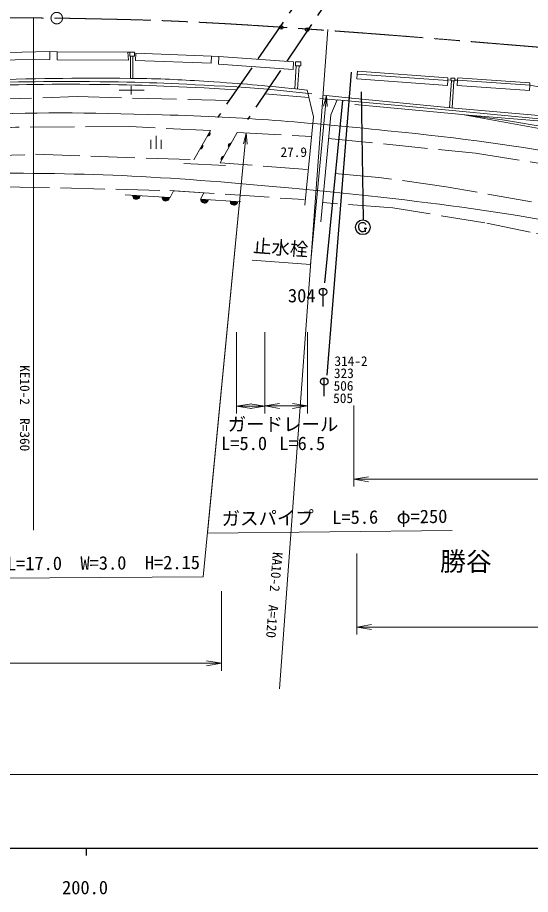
# Model space of a CAD drawing. Units: millimetres, scale not verified. Extents: x 40000 to 680000, y 20000 to 380000.
# Drawn here: x 258690 to 328258, y 198715 to 317707 of the extents above; entities that cross this region are included whole.
import ezdxf
from ezdxf.enums import TextEntityAlignment as Align

# ---------------------------------------------------------------- set-up
doc = ezdxf.new("R2010")
doc.units = ezdxf.units.MM
doc.header["$LTSCALE"] = 1000
doc.header["$PDMODE"] = 32
doc.header["$PDSIZE"] = 500
doc.linetypes.add('CHAIN', pattern=[18.5, 12, -1.5, 3.5, -1.5])
doc.linetypes.add('DASHED', pattern=[7.5, 6, -1.5])
for name, color, linetype, lineweight in [('M-BMK', 2, 'CHAIN', 13), ('M-STR-HTXT', 7, 'Continuous', 13), ('M-STR-STR1', 1, 'DASHED', 25), ('M-STR-STRC', 7, 'Continuous', 25), ('M-TTL-BAND', 7, 'Continuous', 25), ('M-WORK', 1, 'Continuous', 13)]:
    doc.layers.add(name, color=color, linetype=linetype, lineweight=lineweight)
doc.layers.add('M-BMK-HTXT', color=7, linetype='Continuous')
doc.layers.add('M-OTRS', color=6, linetype='Continuous')
doc.styles.add('ＭＳ ゴシック', font='')
doc.styles.get('ＭＳ ゴシック').set_extended_font_data('MS Gothic')

# ---------------------------------------------------------------- blocks, each defined once
blk = doc.blocks.new('plus')
at = {"color": 0, "linetype": 'Continuous', "lineweight": -2}
for p, q in [((-1.25, 0), (1.25, 0)), ((0, -1.25), (0, 1.25))]:
    blk.add_line(p, q, dxfattribs=at)
blk = doc.blocks.new('open_arrow')
at = {"color": 0, "linetype": 'Continuous', "lineweight": -2}
blk.add_lwpolyline([(7.5, 1.25), (0, 0), (7.5, -1.25)], dxfattribs=at)

msp = doc.modelspace()

# ---------------------------------------------------------------- linework, layer by layer
at = {"layer": 'M-BMK'}
msp.add_circle((264005, 317628), 779, dxfattribs=at)
for points in [[(213305, 315075), (216406, 315545), (217253, 315639), (219790, 315943), (225211, 316591), (228271, 316760), (233722, 317051), (242061, 317497), (246744, 317582), (255095, 317632), (258880, 317654), (260103, 317668), (264785, 317620)], [(264785, 317620), (274312, 317415), (276814, 317402), (284514, 317000), (289285, 316751), (291956, 316567), (296722, 316238), (311079, 315248), (319107, 314510), (333452, 313353), (345524, 312380), (349308, 312067), (364355, 310813)]]:
    msp.add_open_spline(points, degree=3, knots=[0, 0, 0, 0, 1, 1, 1, 2, 2, 2, 3, 3, 3, 4, 4, 4, 4], dxfattribs=at)
at = {"layer": 'M-OTRS'}
for p in [(294436, 316361), (297969, 316073)]:
    msp.add_point(p, dxfattribs=at)
at = {"layer": 'M-STR-HTXT'}
for p, q in [((260872, 248161), (260872, 317629)), ((294215, 226635), (300785, 316084)), ((288405, 275000), (288405, 263972)), ((292236, 275000), (292236, 264000)), ((292236, 275000), (292236, 263972)), ((298000, 275000), (298000, 264000)), ((288405, 264972), (292236, 264972)), ((292236, 265000), (298000, 265000)), ((304284, 265055), (304284, 254055)), ((304284, 255055), (376506, 255055)), ((304702, 245000), (304702, 234000)), ((286335, 239859), (286335, 229078)), ((304702, 235000), (388375, 235000)), ((206083, 230078), (286335, 230078)), ((206947, 215000), (550000, 215000))]:
    msp.add_line(p, q, dxfattribs=at)
for points in [[(300598, 307134), (298444, 284214), (290511, 284786)], [(289716, 302025), (283872, 241829), (242249, 241539)], [(289716, 302025), (284445, 247732), (317639, 248086)]]:
    msp.add_lwpolyline(points, dxfattribs=at)
at = {"layer": 'M-STR-STR1'}
for p, q in [((298946, 323247), (285813, 304137)), ((302749, 322965), (289894, 303891))]:
    msp.add_line(p, q, dxfattribs=at)
at = {"layer": 'M-STR-STRC'}
for p, q in [((300672, 269171), (303997, 310280)), ((305634, 290247), (305344, 307623)), ((302769, 306458), (300338, 281713)), ((304972, 289425), (305019, 289618)), ((304972, 289172), (304972, 289425)), ((305059, 288844), (304972, 289172)), ((305019, 289618), (305066, 289712)), ((305066, 289712), (305163, 289806)), ((305163, 289806), (305250, 289856)), ((305250, 289856), (305398, 289903)), ((305398, 289903), (305596, 289903)), ((305596, 289903), (305734, 289864)), ((305734, 289864), (305838, 289763)), ((305838, 289763), (305885, 289611)), ((305160, 288750), (305059, 288844)), ((305351, 288649), (305160, 288750)), ((305550, 288649), (305351, 288649)), ((305737, 288739), (305550, 288649)), ((305694, 289133), (306077, 289133)), ((305835, 288891), (305737, 288739)), ((305885, 289133), (305835, 288891)), ((305885, 288649), (305885, 289133)), ((300127, 278476), (300127, 280976)), ((300298, 266311), (300298, 268811))]:
    msp.add_line(p, q, dxfattribs=at)
for centre, radius in [((305523, 289253), 1000), ((300127, 280476), 500), ((300298, 268311), 500)]:
    msp.add_circle(centre, radius, dxfattribs=at)
at = {"layer": 'M-TTL-BAND'}
for p, q in [((40000, 205000), (579000, 205000)), ((268000, 205000), (268000, 204000))]:
    msp.add_line(p, q, dxfattribs=at)
at = {"layer": 'M-WORK'}
for p, q in [((263067, 313087), (264052, 313063)), ((264052, 313063), (273668, 312993)), ((273668, 312993), (273927, 313016)), ((284988, 312475), (285982, 312413)), ((288420, 308291), (292658, 307993)), ((317046, 309234), (317481, 309223)), ((317995, 309219), (318383, 309193)), ((328171, 308521), (329657, 308278)), ((272473, 307849), (275882, 307859)), ((297962, 307854), (298826, 304227)), ((301179, 304524), (302023, 306526)), ((302023, 306526), (316252, 305228)), ((303563, 306813), (317443, 305455)), ((319010, 304550), (304432, 305903)), ((316252, 305228), (325696, 304321)), ((317443, 305455), (341461, 303320)), ((298826, 304227), (297669, 292265)), ((299834, 289967), (301179, 304524)), ((324451, 303846), (319010, 304550)), ((319010, 304550), (335873, 301477)), ((319310, 304511), (333205, 303346)), ((334594, 302139), (324451, 303846)), ((325696, 304321), (336094, 303351)), ((282612, 298419), (284840, 302359)), ((276781, 299905), (276781, 301130)), ((277481, 299905), (277481, 301655)), ((278181, 299905), (278181, 301130)), ((288470, 302117), (286172, 297989)), ((281246, 297918), (286899, 297637)), ((279852, 294193), (283936, 293917))]:
    msp.add_line(p, q, dxfattribs=at)
at = {"layer": 'M-WORK', "linetype": 'DASHED'}
for p, q in [((273999, 312474), (274029, 309437)), ((274317, 312474), (274346, 309435)), ((296498, 311168), (296303, 308029)), ((296892, 311156), (296654, 308009)), ((317535, 309129), (317284, 305470)), ((317851, 309134), (317624, 305439)), ((292236, 307367), (302280, 306502)), ((292658, 307993), (303981, 306768)), ((288470, 302117), (298626, 301545)), ((297993, 297077), (286172, 297989))]:
    msp.add_line(p, q, dxfattribs=at)
at = {"layer": 'M-WORK'}
for points in [[(263067, 313087), (253581, 312886), (253638, 311927), (263082, 312021)], [(273668, 312993), (264052, 313063), (264072, 311974), (273725, 311927)], [(273927, 313016), (274542, 313016), (274542, 312474), (273927, 312474)], [(284988, 312475), (274728, 312886), (274700, 311886), (284937, 311521)], [(296117, 311675), (285982, 312413), (285925, 311365), (296058, 310635)], [(296412, 311703), (297110, 311682), (297094, 311150), (296396, 311171)], [(304750, 310039), (317040, 309143), (316992, 308486), (304702, 309382)], [(317040, 309143), (304750, 310039), (304778, 310434), (317068, 309537)], [(317477, 309483), (317992, 309490), (317996, 309135), (317482, 309129)], [(318383, 309193), (328171, 308521), (328194, 308854), (318406, 309527)], [(318383, 309193), (328171, 308521), (328123, 307817), (318334, 308489)]]:
    msp.add_lwpolyline(points, close=True, dxfattribs=at)
at = {"layer": 'M-WORK', "linetype": 'DASHED'}
for points in [[(74688, 258840), (94774, 268943), (105117, 273411), (126261, 281679), (150044, 289806), (170027, 295364), (193247, 300325), (210838, 303175), (224277, 304899), (247110, 306376), (266776, 306974), (287397, 306442)], [(284840, 302359), (273911, 302922), (258431, 302828), (239034, 301538), (215908, 298700), (197144, 295534), (182978, 292696), (183048, 291594), (197637, 293798), (213750, 296308), (238705, 298395), (261128, 299146), (282612, 298419)], [(300881, 301297), (320803, 299304), (338957, 296384), (366152, 290332), (384623, 285090)], [(380955, 279813), (351877, 287940), (335782, 291370), (316836, 294748), (307707, 296014), (300452, 296659)], [(77929, 250525), (117551, 268324), (128180, 272520), (152737, 280541), (170292, 284763), (207655, 291272), (235061, 293910), (257015, 294755), (279355, 294227), (297544, 292995)], [(379864, 275741), (355343, 282812), (342326, 285873), (328218, 288582), (322061, 289849), (309571, 291889), (300143, 292593)]]:
    msp.add_lwpolyline(points, dxfattribs=at)
at = {"layer": 'M-WORK'}
for points in [[(273304, 293629), (279390, 293277), (279852, 294193)], [(283936, 293917), (283506, 293066), (288959, 292679)]]:
    msp.add_lwpolyline(points, dxfattribs=at)
for centre, radius, start, end in [((284401, 302002), 406, 271.02311, 30.00264), ((284401, 302002), 325, 279.90434, 21.12141), ((284401, 302002), 244, 298.30865, 2.7171), ((283417, 300261), 406, 271.02311, 30.00264), ((283417, 300261), 325, 279.90434, 21.12141), ((283417, 300261), 244, 298.30865, 2.7171), ((287677, 300269), 406, 91.40038, 210.37991), ((287677, 300269), 325, 100.28161, 201.49868), ((287677, 300269), 244, 118.68592, 183.09437), ((286704, 298521), 406, 91.40038, 210.37991), ((286704, 298521), 325, 100.28161, 201.49868), ((286704, 298521), 244, 118.68592, 183.09437), ((274801, 293542), 500, 176.69179, 356.69179), ((274801, 293542), 400, 176.69179, 356.69179), ((274801, 293542), 300, 176.69179, 356.69179), ((274801, 293542), 200, 176.69179, 356.69179), ((274801, 293542), 100, 176.69179, 356.69179), ((278795, 293311), 500, 176.69179, 356.69179), ((278795, 293311), 400, 176.69179, 356.69179), ((278795, 293311), 300, 176.69179, 356.69179), ((278795, 293311), 200, 176.69179, 356.69179), ((278795, 293311), 100, 176.69179, 356.69179), ((284052, 293027), 500, 175.94065, 355.94065), ((284052, 293027), 400, 175.94065, 355.94065), ((284052, 293027), 300, 175.94065, 355.94065), ((284052, 293027), 200, 175.94065, 355.94065), ((284052, 293027), 100, 175.94065, 355.94065), ((288042, 292744), 500, 175.94065, 355.94065), ((288042, 292744), 400, 175.94065, 355.94065), ((288042, 292744), 300, 175.94065, 355.94065), ((288042, 292744), 200, 175.94065, 355.94065), ((288042, 292744), 100, 175.94065, 355.94065)]:
    msp.add_arc(centre, radius, start, end, dxfattribs=at)
for points, knots in [([(172927, 298824), (176448, 299718), (177393, 299932), (180268, 300584), (185422, 301750), (188345, 302242), (193544, 303187), (199351, 304243), (202595, 304905), (208437, 305743), (214500, 306614), (217913, 306994), (224011, 307573), (230037, 308145), (233424, 308356), (239467, 308699), (245197, 309023), (248413, 309091), (254150, 309238), (262493, 309452), (267171, 309536), (275517, 309426), (279341, 309375), (281480, 309220), (285297, 308980), (290254, 308669), (291879, 308480), (297962, 307854)], [0, 0, 0, 0, 1, 1, 1, 2, 2, 2, 3, 3, 3, 4, 4, 4, 5, 5, 5, 6, 6, 6, 7, 7, 7, 8, 8, 8, 9, 9, 9, 9]), ([(74126, 260282), (77192, 261893), (78006, 262300), (80511, 263555), (85145, 265877), (87804, 267049), (92504, 269235), (97399, 271511), (100115, 272843), (105060, 275008), (111310, 277745), (114839, 279219), (121186, 281722), (127297, 284131), (130751, 285405), (136937, 287613), (141138, 289113), (143515, 289885), (147761, 291253), (154076, 293287), (157647, 294323), (164028, 296135), (168451, 297391), (170944, 298047), (175420, 299095), (181453, 300507), (184875, 301113), (190963, 302264), (197461, 303494), (201114, 304128), (207652, 305128), (210817, 305612), (212599, 305830), (215779, 306209), (219130, 306608), (221013, 306787), (224373, 307101), (229595, 307588), (232522, 307851), (237754, 308204), (242525, 308526), (245206, 308582), (249987, 308721), (257759, 308946), (262116, 309109), (269891, 309002), (277133, 308903), (279542, 308782), (288420, 308291)], [0, 0, 0, 0, 1, 1, 1, 2, 2, 2, 3, 3, 3, 4, 4, 4, 5, 5, 5, 6, 6, 6, 7, 7, 7, 8, 8, 8, 9, 9, 9, 10, 10, 10, 11, 11, 11, 12, 12, 12, 13, 13, 13, 14, 14, 14, 15, 15, 15, 16, 16, 16, 16]), ([(74262, 259923), (77344, 261542), (78161, 261951), (80680, 263213), (85312, 265533), (87969, 266705), (92665, 268889), (97557, 271164), (100272, 272495), (105213, 274659), (111458, 277393), (114984, 278866), (121327, 281367), (127433, 283774), (130883, 285047), (137065, 287254), (141261, 288752), (143636, 289523), (147877, 290889), (154186, 292921), (157754, 293957), (164131, 295768), (168547, 297022), (171036, 297677), (175506, 298723), (181533, 300134), (184951, 300739), (191033, 301889), (197527, 303118), (201176, 303751), (207709, 304751), (210870, 305234), (212649, 305451), (215824, 305829), (219172, 306228), (221052, 306408), (224409, 306721), (229626, 307207), (232550, 307470), (237778, 307823), (242544, 308145), (245222, 308201), (249997, 308339), (257764, 308564), (262118, 308727), (269887, 308621), (277125, 308521), (279532, 308400), (288405, 307909)], [0, 0, 0, 0, 1, 1, 1, 2, 2, 2, 3, 3, 3, 4, 4, 4, 5, 5, 5, 6, 6, 6, 7, 7, 7, 8, 8, 8, 9, 9, 9, 10, 10, 10, 11, 11, 11, 12, 12, 12, 13, 13, 13, 14, 14, 14, 15, 15, 15, 16, 16, 16, 16]), ([(75584, 256535), (83737, 260748), (85947, 261844), (92685, 265050), (101818, 269397), (107061, 271565), (116379, 275499), (122716, 278174), (126327, 279534), (132792, 281885), (147052, 287071), (155438, 288790), (170026, 292964), (170268, 293034), (170407, 293060), (170652, 293121), (175855, 294411), (178742, 295259), (183987, 296374), (189614, 297569), (192754, 298322), (198434, 299235), (204697, 300242), (208219, 300744), (214524, 301440), (228630, 302996), (236565, 303640), (250738, 304372), (261488, 304927), (267536, 304816), (278297, 304512), (290259, 304175), (296950, 303544), (308858, 302354), (319585, 301283), (325570, 300392), (336205, 298625), (349496, 296417), (356913, 294866), (369933, 291401), (375767, 289848), (377745, 289345), (384803, 287179)], [0, 0, 0, 0, 1, 1, 1, 2, 2, 2, 3, 3, 3, 4, 4, 4, 5, 5, 5, 6, 6, 6, 7, 7, 7, 8, 8, 8, 9, 9, 9, 10, 10, 10, 11, 11, 11, 12, 12, 12, 13, 13, 13, 14, 14, 14, 14]), ([(76845, 253309), (88784, 258955), (92010, 260551), (101964, 264651), (109498, 267754), (113749, 269430), (121419, 272180), (130766, 275530), (136009, 277427), (145554, 280166), (158583, 283905), (165928, 285928), (179222, 288574), (192854, 291288), (200552, 292627), (214369, 294133), (228348, 295657), (236227, 296437), (250289, 296560), (267950, 296715), (277878, 296237), (295462, 294590), (316215, 292647), (327847, 291009), (348235, 286674), (361314, 283894), (368302, 280972), (381164, 277316), (381164, 277316), (381164, 277316), (381164, 277316)], [0, 0, 0, 0, 1, 1, 1, 2, 2, 2, 3, 3, 3, 4, 4, 4, 5, 5, 5, 6, 6, 6, 7, 7, 7, 8, 8, 8, 9, 9, 9, 10, 10, 10, 10])]:
    msp.add_open_spline(points, degree=3, knots=knots, dxfattribs=at)

# ---------------------------------------------------------------- block references
at = {"layer": 'M-STR-HTXT'}
for p, xscale, yscale, rotation in [((300598, 307134), 200, 200, 264.6), ((289716, 302025), 200, 200, 264.5), ((289716, 302025), 200, 200, 264.5), ((292236, 264972), 267, 267, 180), ((298000, 265000), 267, 267, 180), ((286335, 230078), 267, 267, 180)]:
    msp.add_blockref('open_arrow', p, dxfattribs=dict(at, xscale=xscale, yscale=yscale, rotation=rotation))
at = {"layer": 'M-STR-HTXT', "xscale": 267, "yscale": 267}
for p in [(288405, 264972), (292236, 265000), (304284, 255055), (304702, 235000)]:
    msp.add_blockref('open_arrow', p, dxfattribs=at)
at = {"layer": 'M-WORK', "xscale": 480, "yscale": 480}
msp.add_blockref('plus', (274099, 307854), dxfattribs=at)

# ---------------------------------------------------------------- texts
at = {"layer": 'M-BMK-HTXT', "style": 'ＭＳ ゴシック'}
msp.add_text('勝谷', height=2566, dxfattribs=at).set_placement((315997, 241862), align=Align.BOTTOM_LEFT)
at = {"layer": 'M-STR-HTXT', "style": 'ＭＳ ゴシック'}
for s, height, rotation, p in [('止水栓', 1833, 355.875, (290547, 285285)), ('KE10-2\u3000R=360', 1320, 270, (258622, 270531)), ('ガスパイプ\u3000L=5.6\u3000φ=250', 1833, 0.611, (286385, 248253)), ('カルバート\u3000L=17.0\u3000W=3.0\u3000H=2.15', 1833, 0.399, (242245, 242039)), ('KA10-2\u3000A=120', 1320, 265.4, (292935, 245253))]:
    msp.add_text(s, height=height, rotation=rotation, dxfattribs=at).set_placement(p, align=Align.BOTTOM_LEFT)
msp.add_text('ガードレール', height=1833, dxfattribs=at).set_placement((287200, 261051), align=Align.BOTTOM_LEFT)
for s, p in [('L=5.0', (289414, 258465)), ('L=6.5', (297299, 258465))]:
    msp.add_text(s, height=1833, dxfattribs=at).set_placement(p, align=Align.BOTTOM_CENTER)
at = {"layer": 'M-STR-STRC', "style": 'ＭＳ ゴシック'}
for s, height, p in [('304', 1833, (295367, 278511)), ('314-2', 1320, (301676, 270031)), ('323', 1320, (301605, 268389)), ('506', 1320, (301558, 266677)), ('505', 1320, (301500, 265000))]:
    msp.add_text(s, height=height, dxfattribs=at).set_placement(p, align=Align.BOTTOM_LEFT)
at = {"layer": 'M-TTL-BAND', "style": 'ＭＳ ゴシック'}
msp.add_text('200.0', height=1833, dxfattribs=at).set_placement((267844, 198195), align=Align.BOTTOM_CENTER)
at = {"layer": 'M-WORK', "style": 'ＭＳ ゴシック'}
msp.add_text('27.9', height=1320, dxfattribs=at).set_placement((294358, 298391), align=Align.BOTTOM_LEFT)

doc.saveas('drawing.dxf')
